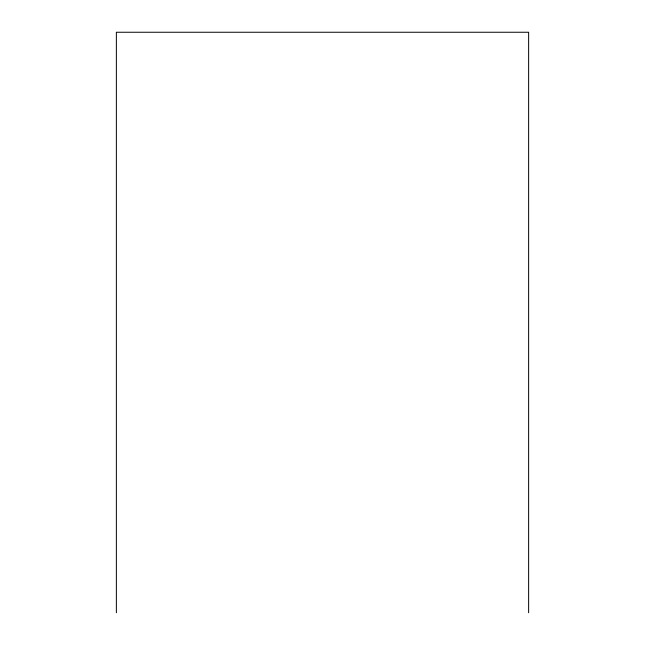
<?xml version="1.0" encoding="UTF-8"?>
<svg xmlns="http://www.w3.org/2000/svg" width="645" height="645" viewBox="0 0 645 645"><rect width="100%" height="100%" fill="white"/><g stroke="black" fill="none" stroke-linecap="round" stroke-linejoin="round"><path stroke-width="0.97" d="M528.634 612.75L528.634 32.25L116.366 32.25L116.366 612.75"/></g></svg>
